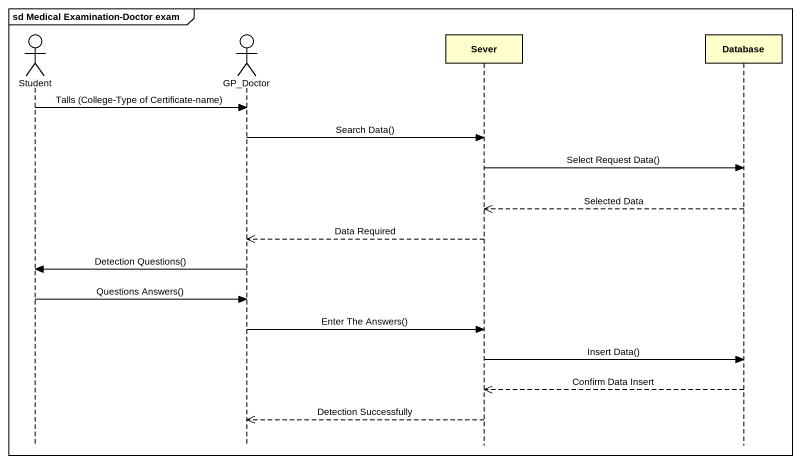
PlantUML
@startuml
mainframe sd Medical Examination-Doctor exam
hide footbox
actor Student
actor GP_Doctor
participant Sever
participant "Database" as Database_

Student -> GP_Doctor : Talls (College-Type of Certificate-name)
GP_Doctor -> Sever : Search Data()
Sever -> Database_ : Select Request Data()
Database_ -->> Sever : Selected Data
Sever -->> GP_Doctor : Data Required
GP_Doctor -> Student : Detection Questions()
Student -> GP_Doctor : Questions Answers()
GP_Doctor -> Sever : Enter The Answers()
Sever -> Database_ : Insert Data()
Database_ -->> Sever : Confirm Data Insert
Sever -->> GP_Doctor : Detection Successfully
@enduml
